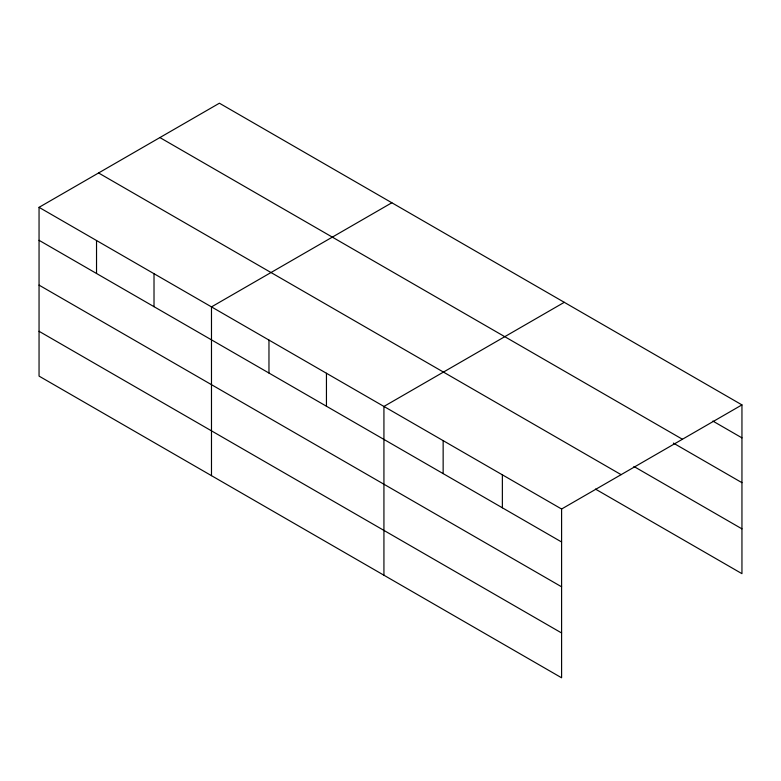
<?xml version="1.0" encoding="UTF-8"?>
<svg xmlns="http://www.w3.org/2000/svg" width="781" height="781" viewBox="0 0 781 781"><rect width="100%" height="100%" fill="white"/><g stroke="black" fill="none" stroke-linecap="round" stroke-linejoin="round"><path stroke-width="1.17" d="M561.598 586.804L561.598 509.017L39.05 207.336L39.05 376.11L561.598 677.791L561.598 586.804L39.05 285.124M595.454 489.091L741.95 573.664L741.95 404.89L219.402 103.209L39.05 207.336M391.847 202.767L211.485 306.894L211.485 475.668M564.282 302.315L383.93 406.452L383.93 575.216M561.598 509.017L741.95 404.89M712.858 421.066L741.95 437.868M159.89 137.563L682.428 439.254M673.378 443.091L741.95 482.678M633.899 466.472L741.95 528.854M98.572 172.972L621.11 474.663M39.05 240.304L561.598 541.994M39.05 331.29L561.598 632.981M502.368 474.828L502.368 507.806M443.149 440.64L443.149 473.608M326.448 373.259L326.448 406.237M268.967 340.077L268.967 373.045M154.013 273.701L154.013 306.679M96.532 240.519L96.532 273.496"/></g></svg>
